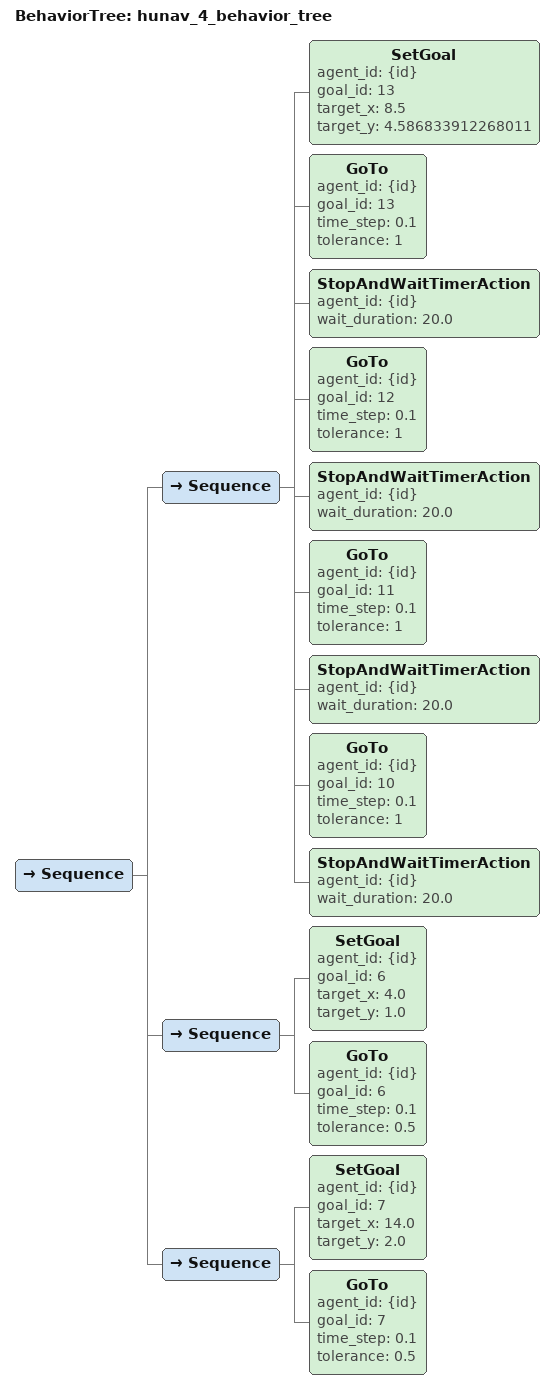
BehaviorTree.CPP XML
<?xml version='1.0' encoding='UTF-8'?>
<root main_tree_to_execute="hunav_4_behavior_tree" BTCPP_format="4">
    <include ros_pkg="arena_simulation_setup" path="configs/hunav/behavior_trees/BTRegularNav.xml" />
    <BehaviorTree ID="hunav_4_behavior_tree">
        <Sequence>
            <Sequence>
                <SetGoal agent_id="{id}" goal_id="13" target_x="8.5" target_y="4.586833912268011" />
                <GoTo agent_id="{id}" goal_id="13" time_step="0.1" tolerance="1" />
                <StopAndWaitTimerAction agent_id="{id}" wait_duration="20.0" />
                <GoTo agent_id="{id}" goal_id="12" time_step="0.1" tolerance="1" />
                <StopAndWaitTimerAction agent_id="{id}" wait_duration="20.0" />
                <GoTo agent_id="{id}" goal_id="11" time_step="0.1" tolerance="1" />
                <StopAndWaitTimerAction agent_id="{id}" wait_duration="20.0" />
                <GoTo agent_id="{id}" goal_id="10" time_step="0.1" tolerance="1" />
                <StopAndWaitTimerAction agent_id="{id}" wait_duration="20.0" />
            </Sequence>
            <Sequence>
                <SetGoal agent_id="{id}" goal_id="6" target_x="4.0" target_y="1.0" />
                <GoTo agent_id="{id}" goal_id="6" time_step="0.1" tolerance="0.5" />
            </Sequence>
            <Sequence>
                <SetGoal agent_id="{id}" goal_id="7" target_x="14.0" target_y="2.0" />
                <GoTo agent_id="{id}" goal_id="7" time_step="0.1" tolerance="0.5" />
            </Sequence>
        </Sequence>
    </BehaviorTree>
</root>
